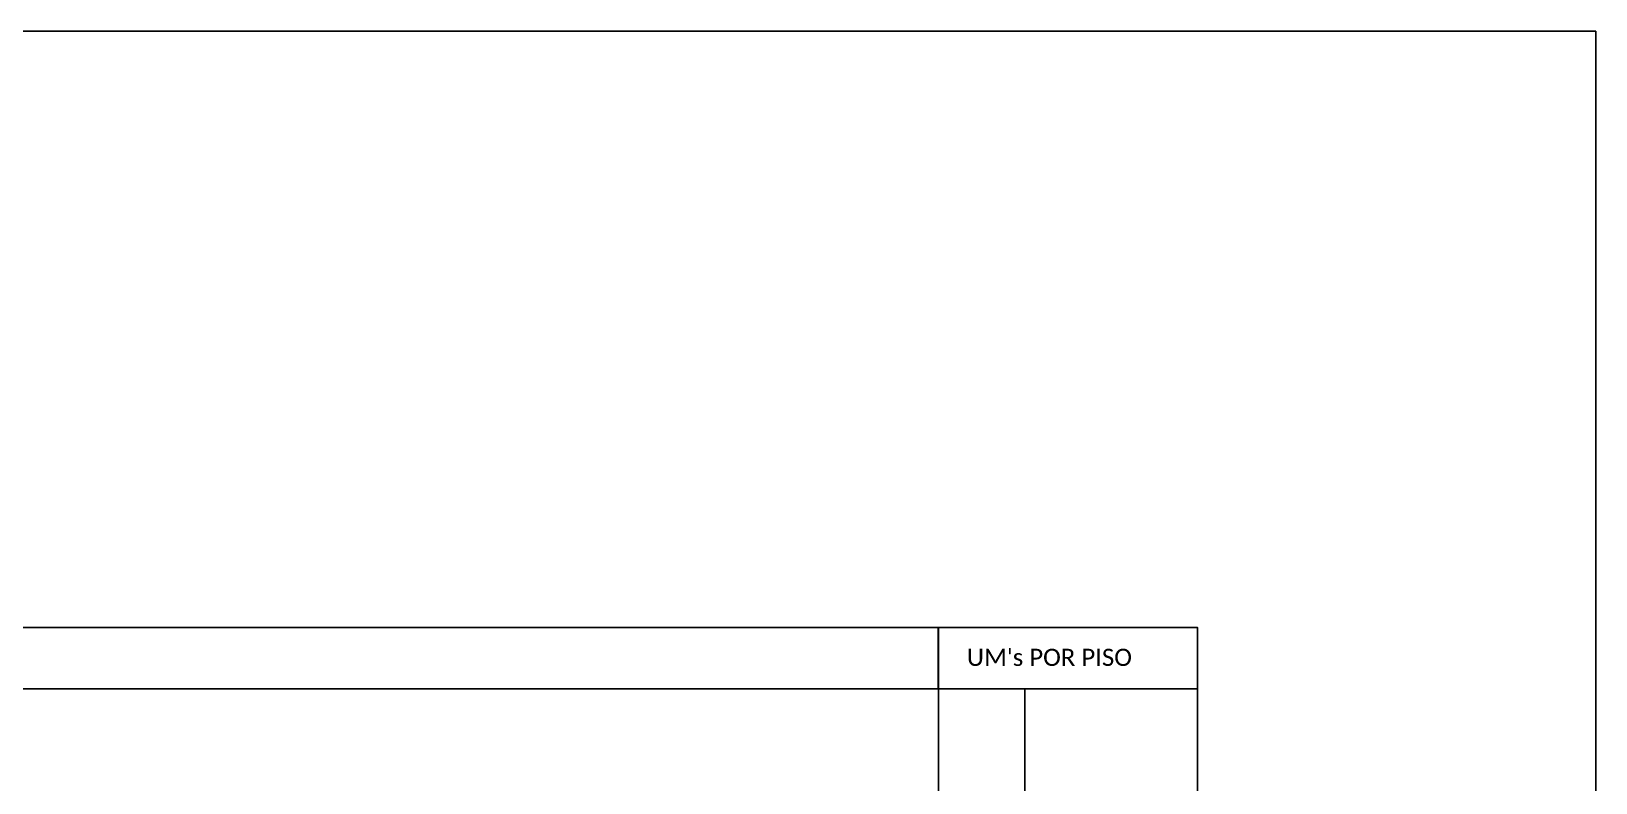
# Model space of a CAD drawing. Header units: inches. Extents: x 3370 to 6145, y 84 to 678.
# Drawn here: x 5008.4 to 5218, y 577.4 to 678.1 of the extents above; entities that cross this region are included whole.
import ezdxf

# ---------------------------------------------------------------- set-up
doc = ezdxf.new("R2010")
doc.units = ezdxf.units.IN
doc.header["$MEASUREMENT"] = 0
doc.styles.add('WMF-Calibri0', font='calibri.ttf')

msp = doc.modelspace()

# ---------------------------------------------------------------- linework, layer by layer
for points in [[(4379.48, 84.05), (5218.04, 84.05), (5218.04, 678.05), (4379.48, 678.05), (4379.48, 84.05)], [(4900.93, 589.94), (5129.95, 589.94), (5129.95, 598.17), (4900.93, 598.17), (4900.93, 598.17), (4900.93, 594.05)], [(5129.94, 589.94), (5129.94, 598.17)]]:
    msp.add_lwpolyline(points)
for points in [[(5129.95, 598.17), (5164.67, 598.17), (5164.67, 589.94), (5129.95, 589.94)], [(4900.93, 589.94), (5129.95, 589.94), (5129.95, 557.2), (4900.93, 557.2)], [(5129.95, 589.94), (5141.53, 589.94), (5141.53, 557.2), (5129.95, 557.2)], [(5141.53, 589.94), (5164.67, 589.94), (5164.67, 557.2), (5141.53, 557.2)]]:
    msp.add_lwpolyline(points, close=True)

# ---------------------------------------------------------------- texts
at = {"color": 0, "style": 'WMF-Calibri0'}
msp.add_text("UM's POR PISO", height=2.3, dxfattribs=at).set_placement((5133.77, 593.01))

doc.saveas('drawing.dxf')
